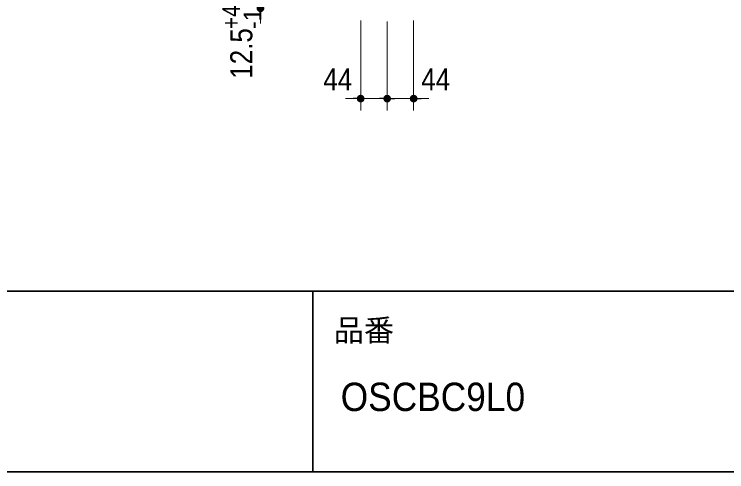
# Model space of a CAD drawing. Units: millimetres, scale not verified. Extents: x -6062 to 6062, y -3045 to 3045.
# Drawn here: x -1183 to 0, y -2770 to -2010 of the extents above; entities that cross this region are included whole.
import ezdxf
from ezdxf.enums import TextEntityAlignment as Align

# ---------------------------------------------------------------- set-up
doc = ezdxf.new("R2010")
doc.units = ezdxf.units.MM
doc.header["$LTSCALE"] = 20
doc.header["$PDMODE"] = 32
doc.header["$PDSIZE"] = 10
for name, color, linetype, lineweight in [('0-1_2寸法-2', 7, 'Continuous', 15), ('0-2_0', 7, 'Continuous', 25), ('0-6_1図面枠', 7, 'Continuous', 15)]:
    doc.layers.add(name, color=color, linetype=linetype, lineweight=lineweight)
doc.layers.add('0-3_Defpoints', color=7, linetype='Continuous')
doc.styles.add('ＭＳ Ｐゴシック', font='')
doc.styles.get('ＭＳ Ｐゴシック').set_extended_font_data('MS PGothic')

# ---------------------------------------------------------------- blocks, each defined once
blk = doc.blocks.new('_Dot')
at = {"layer": '0-2_0'}
blk.add_line((-10, 0), (-20, 0), dxfattribs=at)
for points in [[(0, 0), (-10, 0), (-9.92, 1.25)], [(0, 0), (-9.92, -1.25), (-10, 0)], [(0, 0), (-9.92, 1.25), (-9.69, 2.49)], [(0, 0), (-9.69, -2.49), (-9.92, -1.25)], [(0, 0), (-9.69, 2.49), (-9.3, 3.68)], [(0, 0), (-9.3, -3.68), (-9.69, -2.49)], [(0, 0), (-9.3, 3.68), (-8.76, 4.82)], [(0, 0), (-8.76, -4.82), (-9.3, -3.68)], [(0, 0), (-8.76, 4.82), (-8.09, 5.88)], [(0, 0), (-8.09, -5.88), (-8.76, -4.82)], [(0, 0), (-8.09, 5.88), (-7.29, 6.85)], [(0, 0), (-7.29, -6.85), (-8.09, -5.88)], [(0, 0), (-7.29, 6.85), (-6.37, 7.71)], [(0, 0), (-6.37, -7.71), (-7.29, -6.85)], [(0, 0), (-6.37, 7.71), (-5.36, 8.44)], [(0, 0), (-5.36, -8.44), (-6.37, -7.71)], [(0, 0), (-5.36, 8.44), (-4.26, 9.05)], [(0, 0), (-4.26, -9.05), (-5.36, -8.44)], [(0, 0), (-4.26, 9.05), (-3.09, 9.51)], [(0, 0), (-3.09, -9.51), (-4.26, -9.05)], [(0, 0), (-3.09, 9.51), (-1.87, 9.82)], [(0, 0), (-1.87, -9.82), (-3.09, -9.51)], [(0, 0), (-1.87, 9.82), (-0.63, 9.98)], [(0, 0), (-0.63, -9.98), (-1.87, -9.82)], [(0, 0), (-0.63, 9.98), (0.63, 9.98)], [(0, 0), (0.63, -9.98), (-0.63, -9.98)], [(0, 0), (0.63, 9.98), (1.87, 9.82)], [(0, 0), (1.87, 9.82), (3.09, 9.51)], [(0, 0), (3.09, 9.51), (4.26, 9.05)], [(0, 0), (4.26, 9.05), (5.36, 8.44)], [(0, 0), (5.36, 8.44), (6.37, 7.71)], [(0, 0), (6.37, 7.71), (7.29, 6.85)], [(0, 0), (7.29, 6.85), (8.09, 5.88)], [(0, 0), (8.09, 5.88), (8.76, 4.82)], [(0, 0), (8.76, 4.82), (9.3, 3.68)], [(0, 0), (9.3, 3.68), (9.69, 2.49)], [(0, 0), (9.69, 2.49), (9.92, 1.25)], [(0, 0), (9.92, 1.25), (10, 0)], [(0, 0), (1.87, -9.82), (0.63, -9.98)], [(0, 0), (3.09, -9.51), (1.87, -9.82)], [(0, 0), (4.26, -9.05), (3.09, -9.51)], [(0, 0), (5.36, -8.44), (4.26, -9.05)], [(0, 0), (6.37, -7.71), (5.36, -8.44)], [(0, 0), (7.29, -6.85), (6.37, -7.71)], [(0, 0), (8.09, -5.88), (7.29, -6.85)], [(0, 0), (8.76, -4.82), (8.09, -5.88)], [(0, 0), (9.3, -3.68), (8.76, -4.82)], [(0, 0), (9.69, -2.49), (9.3, -3.68)], [(0, 0), (9.92, -1.25), (9.69, -2.49)], [(0, 0), (10, 0), (9.92, -1.25)]]:
    blk.add_solid(points, dxfattribs=at)
blk = doc.blocks.new('グループ-22')
at = {"layer": '0-6_1図面枠', "lineweight": 35}
for p, q in [((-80000, -49400), (80000, -49400)), ((22000, -49400), (22000, -55400))]:
    blk.add_line(p, q, dxfattribs=at)
blk.add_lwpolyline([(-80000, 55400), (80000, 55400), (80000, -55400), (-80000, -55400)], close=True, dxfattribs=at)
blk = doc.blocks.new('図面枠')
at = {"layer": '0-6_1図面枠'}
blk.add_blockref('グループ-22', (0, 0), dxfattribs=at)
at = {"layer": '0-6_1図面枠', "style": 'ＭＳ Ｐゴシック'}
blk.add_text('品番', height=733.7, dxfattribs=at).set_placement((22696.5, -51284.2), align=Align.BOTTOM_LEFT)

msp = doc.modelspace()

# ---------------------------------------------------------------- linework, layer by layer
at = {"layer": '0-1_2寸法-2'}
for p, q in [((-774.54, -2012.71), (-774.54, -2025.42)), ((-608.04, -2020), (-608.04, -2170)), ((-564.04, -2022), (-564.04, -2170)), ((-564.04, -2022), (-564.04, -2170)), ((-520.04, -2020), (-520.04, -2170)), ((-620.75, -2150), (-633.46, -2150)), ((-564.04, -2150), (-608.04, -2150)), ((-576.75, -2150), (-589.46, -2150)), ((-564.04, -2150), (-520.04, -2150)), ((-551.32, -2150), (-538.61, -2150)), ((-507.32, -2150), (-494.61, -2150))]:
    msp.add_line(p, q, dxfattribs=at)
at = {"layer": '0-3_Defpoints'}
for p in [(-608.04, -2150), (-520.04, -2150)]:
    msp.add_point(p, dxfattribs=at)

# ---------------------------------------------------------------- block references
at = {"layer": '0-1_2寸法-2', "xscale": 0.6356201, "yscale": 0.6356201}
for p, rotation in [((-774.54, -2000), 90), ((-564.04, -2150), 180), ((-520.04, -2150), 180)]:
    msp.add_blockref('_Dot', p, dxfattribs=dict(at, rotation=rotation))
for p in [(-608.04, -2150), (-564.04, -2150)]:
    msp.add_blockref('_Dot', p, dxfattribs=at)
at = {"layer": '0-6_1図面枠', "xscale": 0.05, "yscale": 0.05}
msp.add_blockref('図面枠', (-1787.5, 0), dxfattribs=at)

# ---------------------------------------------------------------- texts
at = {"layer": '0-1_2寸法-2', "style": 'ＭＳ Ｐゴシック', "width": 0.9}
for s, height, p in [('+4', 29.33, (-799.85, -2034.35)), ('12.5', 36.69, (-777.02, -2117.02))]:
    msp.add_text(s, height=height, rotation=90, dxfattribs=at).set_placement(p, align=Align.BOTTOM_LEFT)
at = {"layer": '0-1_2寸法-2', "style": 'ＭＳ Ｐゴシック'}
msp.add_text('-1', height=29.33, rotation=90, dxfattribs=at).set_placement((-764.26, -2034.35), align=Align.BOTTOM_LEFT)
at = {"layer": '0-1_2寸法-2', "style": 'ＭＳ Ｐゴシック', "width": 0.9}
for p in [(-670.06, -2147.52), (-507.4, -2147.52)]:
    msp.add_text('44', height=36.66, dxfattribs=at).set_placement(p, align=Align.BOTTOM_LEFT)
at = {"layer": '0-6_1図面枠', "style": 'ＭＳ Ｐゴシック', "width": 0.95}
msp.add_text('OSCBC9L0', height=47.17, dxfattribs=at).set_placement((-641.2, -2683.26), align=Align.BOTTOM_LEFT)

doc.saveas('drawing.dxf')
